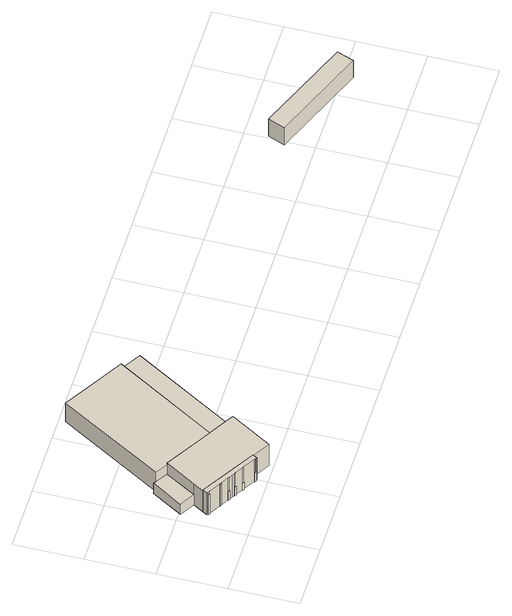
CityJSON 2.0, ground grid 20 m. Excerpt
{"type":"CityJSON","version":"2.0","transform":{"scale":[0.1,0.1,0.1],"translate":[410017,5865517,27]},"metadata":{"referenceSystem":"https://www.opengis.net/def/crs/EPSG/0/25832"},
"CityObjects":{
"building1":{"type":"Building","attributes":{"Gemeindeschluessel":"03454033","AbsoluteHoehe":"30.128","MittlereTraufHoehe":"37.202","Firsthoehe":"38.664","function":"31001_2100","roofType":"3100","measuredHeight":8.54},"address":[{"country":"Germany","locality":"Lorup","thoroughfareNumber":"18","thoroughfareName":"Industriestraße"}],"children":["building1-1","building1-2","building1-3","building1-4","building1-5","building1-6","building1-7","building1-8","building1-9"],"geometry":[{"type":"MultiSurface","lod":"1","boundaries":[[[0,1,2,3,4,5,6]],[[7,8,9,10,11,12,13]],[[4,14,15,16]],[[9,8,4,3]],[[10,9,3,2]],[[11,10,2,1]],[[12,11,1,0]],[[13,12,0,6]],[[5,7,17,18]],[[18,17,13,6]],[[16,19,7,5]],[[14,8,19,15]]]}]},
"building1-1":{"type":"BuildingPart","attributes":{"AbsoluteHoehe":"30.128","MittlereTraufHoehe":"37.901","Firsthoehe":"37.901","roofType":"1000","measuredHeight":7.77},"parents":["building1"],"geometry":[{"type":"MultiSurface","lod":"1","boundaries":[[[20,21,22,23]],[[24,25,26,27]],[[24,27,23,22]],[[25,24,22,21]],[[27,26,20,23]],[[26,25,21,20]]]}]},
"building1-2":{"type":"BuildingPart","attributes":{"BezugspunktDach":"4000","AbsoluteHoehe":"30.128","MittlereTraufHoehe":"33.628","Firsthoehe":"33.628","measuredHeight":3.5},"parents":["building1"],"geometry":[{"type":"MultiSurface","lod":"1","boundaries":[[[28,29,30,31,32]],[[33,34,35,36,37]],[[33,37,32,31]],[[36,35,29,28]],[[37,36,28,32]],[[34,33,31,30]],[[35,34,30,29]]]}]},
"building1-3":{"type":"BuildingPart","attributes":{"AbsoluteHoehe":"30.128","MittlereTraufHoehe":"38.811","Firsthoehe":"38.811","roofType":"1000","measuredHeight":8.68},"parents":["building1"],"geometry":[{"type":"MultiSurface","lod":"1","boundaries":[[[38,39,40,41]],[[42,43,44,45]],[[42,45,41,40]],[[44,43,39,38]],[[45,44,38,41]],[[39,43,42,40]]]}]},
"building1-4":{"type":"BuildingPart","attributes":{"AbsoluteHoehe":"30.128","MittlereTraufHoehe":"32.784","Firsthoehe":"32.784","roofType":"1000","measuredHeight":2.66},"parents":["building1"],"geometry":[{"type":"MultiSurface","lod":"1","boundaries":[[[46,47,48,49]],[[50,51,52,53]],[[50,53,49,48]],[[52,51,47,46]],[[53,52,46,49]],[[51,50,48,47]]]}]},
"building1-5":{"type":"BuildingPart","attributes":{"BezugspunktDach":"4000","AbsoluteHoehe":"30.128","MittlereTraufHoehe":"33.628","Firsthoehe":"33.628","measuredHeight":3.5},"parents":["building1"],"geometry":[{"type":"MultiSurface","lod":"1","boundaries":[[[54,55,56,57]],[[58,59,60,61]],[[58,61,57,56]],[[60,59,55,54]],[[61,60,54,57]],[[59,58,56,55]]]}]},
"building1-6":{"type":"BuildingPart","attributes":{"AbsoluteHoehe":"30.128","MittlereTraufHoehe":"38.726","Firsthoehe":"39.771","roofType":"3100","measuredHeight":9.64},"parents":["building1"],"geometry":[{"type":"MultiSurface","lod":"1","boundaries":[[[62,63,64,65,66,67,68,69,70,71,72,73,74,75,76,40,39,77,78,79]],[[59,58,43,42,26,25,80,81,82,83,84,85,86,87,51,50,35,34,33,88]],[[59,88,79,78]],[[77,56,55,78]],[[43,58,77,39]],[[26,42,40,76]],[[75,21,20,76]],[[80,25,75,74]],[[81,80,74,73]],[[72,89,90,73]],[[71,91,92,89,72]],[[84,83,71,70]],[[85,84,70,69]],[[68,93,94,69]],[[67,95,93,68]],[[51,87,67,66]],[[65,48,47,66]],[[35,50,65,64]],[[63,30,29,64]],[[62,31,30,63]],[[88,33,62,79]],[[56,58,59,55]],[[42,43,39,40]],[[21,25,26,20]],[[89,82,81,90]],[[92,96,82,89]],[[91,83,96,92]],[[93,86,85,94]],[[95,87,86,93]],[[48,50,51,47]],[[30,34,35,29]],[[31,33,34,30]]]}]},
"building1-7":{"type":"BuildingPart","attributes":{"AbsoluteHoehe":"30.128","MittlereTraufHoehe":"37.969","Firsthoehe":"39.848","roofType":"3100","measuredHeight":9.72},"parents":["building1"],"geometry":[{"type":"MultiSurface","lod":"1","boundaries":[[[91,97,98,99,100,101,102,103,90,92]],[[81,104,19,17,13,105,106,107,83,96]],[[104,81,90,103]],[[102,15,108,103]],[[101,18,5,16,102]],[[100,6,18,101]],[[105,13,100,99]],[[106,105,99,98]],[[107,106,98,97]],[[83,107,97,91]],[[90,81,82,89]],[[89,82,96,92]],[[15,19,104,108]],[[18,17,7,5]],[[5,7,19,16]],[[13,17,18,6]],[[96,83,91,92]]]}]},
"building1-8":{"type":"BuildingPart","attributes":{"AbsoluteHoehe":"30.128","MittlereTraufHoehe":"34.029","Firsthoehe":"34.676","roofType":"2100","measuredHeight":4.55},"parents":["building1"],"geometry":[{"type":"MultiSurface","lod":"1","boundaries":[[[15,14,109,110,108]],[[111,112,8,19,104]],[[111,104,108,110]],[[112,111,110,109]],[[8,113,114,14]],[[19,8,14,15]],[[104,19,15,108]]]}]},
"building1-9":{"type":"BuildingPart","attributes":{"BezugspunktDach":"4000","AbsoluteHoehe":"30.128","MittlereTraufHoehe":"33.628","Firsthoehe":"33.628","measuredHeight":3.5},"parents":["building1"],"geometry":[{"type":"MultiSurface","lod":"1","boundaries":[[[115,94,93,95,116]],[[87,86,85,117,118]],[[87,118,116,95]],[[117,85,94,115]],[[118,117,115,116]],[[86,87,95,93]],[[85,86,93,94]]]}]},
"building2":{"type":"Building","attributes":{"Gemeindeschluessel":"03454033","AbsoluteHoehe":"30.102","MittlereTraufHoehe":"35.934","Firsthoehe":"36.659","function":"51009_1610","roofType":"2100","measuredHeight":6.56},"address":[{"country":"Germany","locality":"Lorup"}],"geometry":[{"type":"MultiSurface","lod":"1","boundaries":[[[119,120,121,122]],[[13,12,123,105]],[[13,105,122,121]],[[12,13,121,120]],[[123,12,120,119]],[[105,123,119,122]]]}]},
"building3":{"type":"Building","attributes":{"Gemeindeschluessel":"03454033","AbsoluteHoehe":"27.374","MittlereTraufHoehe":"34.204","Firsthoehe":"34.683","function":"51009_1610","roofType":"2100","measuredHeight":7.31},"address":[{"country":"Germany","locality":"Lorup"}],"geometry":[{"type":"MultiSurface","lod":"1","boundaries":[[[124,125,126,127]],[[128,129,130,131]],[[128,131,127,126]],[[129,128,126,125]],[[130,129,125,124]],[[131,130,124,127]]]}]}
},
"vertices":[
[419,469,106],[420,470,106],[332,522,106],[244,575,106],[65,275,106],[153,222,106],[240,170,106],[153,222,31],[65,275,31],[244,575,31],[332,522,31],[420,470,31],[419,469,31],[240,170,31],[65,275,71],[99,254,71],[99,254,106],[204,191,31],[204,191,106],[99,254,31],
[27,116,109],[23,119,109],[22,117,109],[26,114,109],[22,117,31],[23,119,31],[27,116,31],[26,114,31],
[110,64,66],[111,66,66],[110,67,66],[107,68,66],[106,67,66],[107,68,31],[110,67,31],[111,66,31],[110,64,31],[106,67,31],
[64,92,118],[65,93,118],[61,96,118],[60,94,118],[61,96,31],[65,93,31],[64,92,31],[60,94,31],
[136,49,58],[137,51,58],[132,53,58],[131,52,58],[132,53,31],[137,51,31],[136,49,31],[131,52,31],
[90,76,66],[91,78,66],[87,80,66],[86,79,66],[87,80,31],[91,78,31],[90,76,31],[86,79,31],
[107,68,118],[110,67,118],[111,66,118],[132,53,118],[137,51,118],[171,30,118],[174,29,118],[175,28,118],[178,26,118],[186,39,118],[107,86,118],[28,134,118],[20,120,118],[23,119,118],[27,116,118],[87,80,118],[91,78,118],[99,73,118],[20,120,31],[28,134,31],[107,86,31],[186,39,31],[178,26,31],[175,28,31],[174,29,31],[171,30,31],[99,73,31],[107,86,114],[28,134,114],[186,39,114],[132,71,114],[174,29,66],[175,28,66],[171,30,66],[132,71,31],
[237,8,114],[309,128,114],[299,135,114],[240,170,114],[204,191,114],[99,254,114],[46,164,114],[46,164,31],[299,135,31],[309,128,31],[237,8,31],[46,164,71],
[57,280,71],[3,189,71],[3,189,31],[57,280,31],[57,279,31],[57,279,71],
[174,26,66],[170,29,66],[174,26,31],[170,29,31],
[477,434,89],[419,469,89],[240,170,89],[299,135,89],[477,434,31],
[1674,173,72],[1693,222,72],[1409,335,72],[1389,285,72],[1409,335,4],[1693,222,4],[1674,173,4],[1389,285,4]
]}
